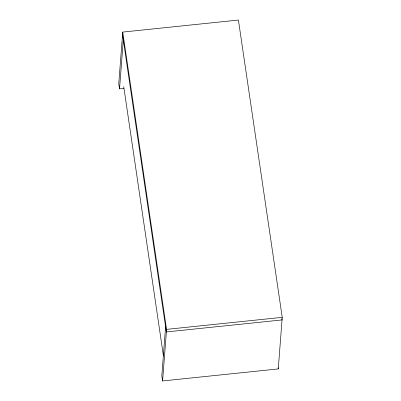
<?xml version="1.0" encoding="UTF-8"?>
<svg xmlns="http://www.w3.org/2000/svg" width="401" height="401" viewBox="0 0 401 401"><rect width="100%" height="100%" fill="white"/><g stroke="black" fill="none" stroke-linecap="round" stroke-linejoin="round"><path stroke-width="0.6" d="M165.593 326.75L161.824 375.747L162.59 380.95L278.269 368.92L282.234 317.341L238.41 20.05L122.731 32.08L118.766 83.659L119.533 88.862L123.884 88.405M119.533 88.862L123.302 39.859M162.59 380.95L166.56 329.371L122.731 32.08M166.56 329.371L282.234 317.341M281.868 318.765L282.038 319.923L166.36 331.948L122.536 34.656M278.099 367.767L278.269 368.92M123.739 86.661L163.438 355.968"/></g></svg>
